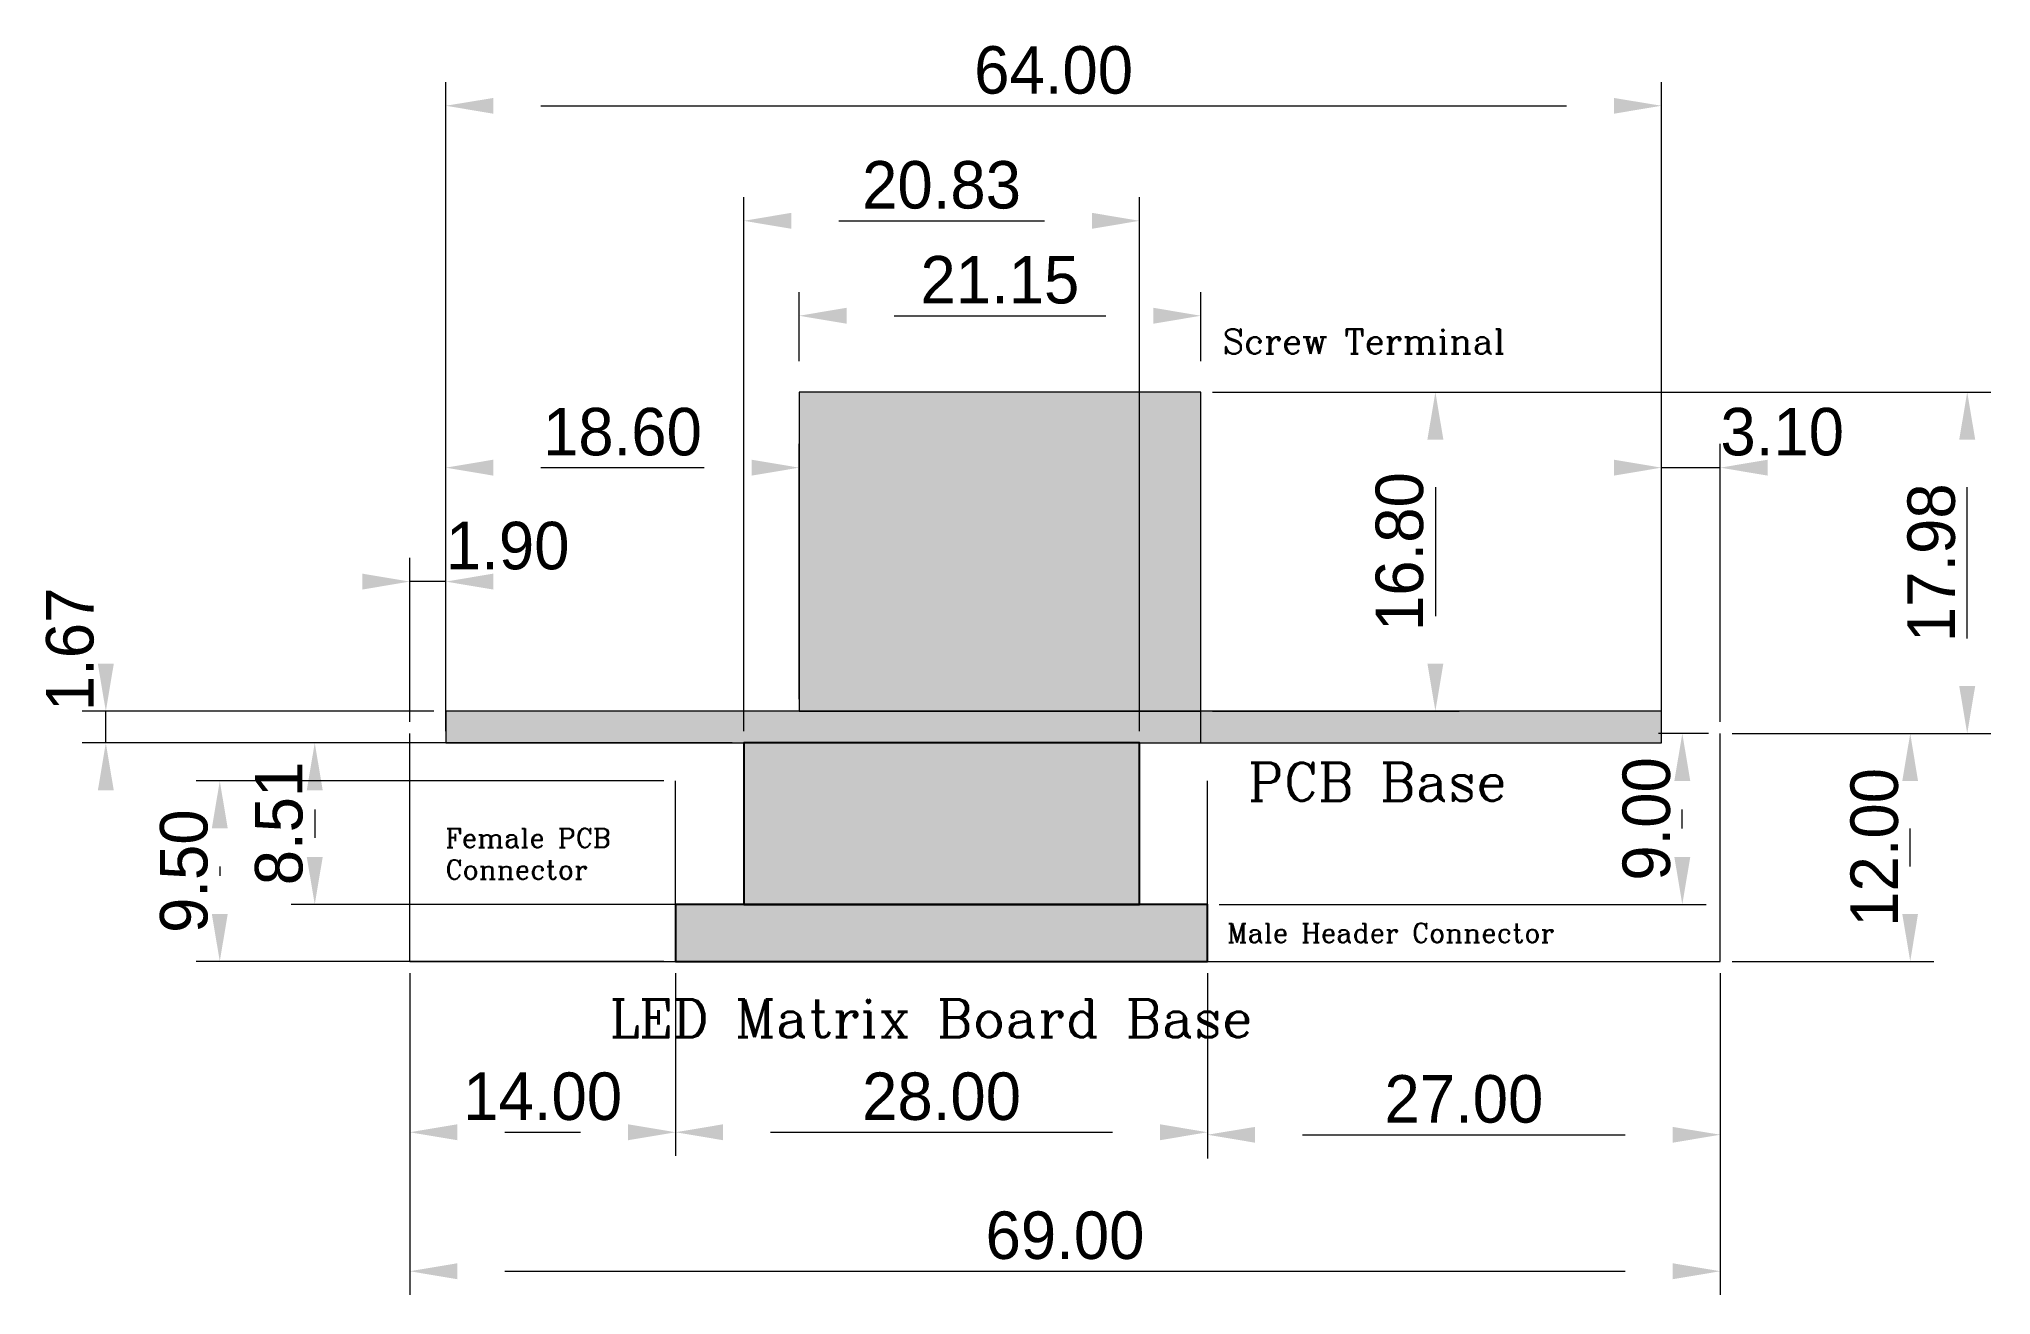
# Model space of a CAD drawing. Header units: millimetres. Extents: x -20 to 83, y -18 to 49.
import ezdxf

# ---------------------------------------------------------------- set-up
doc = ezdxf.new("R2010")
doc.units = ezdxf.units.MM
doc.layers.get('0').update_dxf_attribs({"linetype": 'CONTINUOUS', "lineweight": 25})
doc.styles.add('romanc', font='romanc')
doc.dimstyles.get("Standard").update_dxf_attribs({"dimtxt": 2.5, "dimasz": 2.5, "dimexe": 1.25, "dimexo": 0.625, "dimtad": 0, "dimtoh": 1, "dimzin": 1, "dimdsep": 46, "dimtxsty": 'Standard', "dimcen": 0.09, "dimazin": 0, "dimtfac": 1, "dimtdec": 4, "dimtofl": 0, "dimtmove": 0, "dimatfit": 3, "dimfxl": 1, "dimtolj": 1, "dimtzin": 0, "dimarcsym": 0})

# ---------------------------------------------------------------- blocks, each defined once
blk = doc.blocks.new('*D1')
at = {"color": 0, "linetype": 'ByBlock', "lineweight": 0}
for p, q in [((1.9, 12.13), (1.9, 46.31)), ((65.9, 12.12), (65.9, 46.31)), ((6.9, 45.06), (60.9, 45.06))]:
    blk.add_line(p, q, dxfattribs=at)
for points in [[(1.9, 45.06), (4.4, 45.47), (4.4, 44.64)], [(65.9, 45.06), (63.4, 44.64), (63.4, 45.47)]]:
    blk.add_solid(points, dxfattribs=at)
at = {"color": 0, "linetype": 'CONTINUOUS', "lineweight": -2, "insert": (33.9, 46.93), "char_height": 2.5, "width": 8.0556, "attachment_point": 5}
blk.add_mtext('64.00', dxfattribs=at)
blk = doc.blocks.new('*D2')
at = {"color": 0, "linetype": 'ByBlock', "lineweight": 0}
for p, q in [((69.62, 12), (80.25, 12)), ((79, 5), (79, 7)), ((69.62, 0), (80.25, 0))]:
    blk.add_line(p, q, dxfattribs=at)
for points in [[(79, 12), (79.41, 9.5), (78.58, 9.5)], [(79, 0), (78.58, 2.5), (79.41, 2.5)]]:
    blk.add_solid(points, dxfattribs=at)
at = {"color": 0, "linetype": 'CONTINUOUS', "lineweight": -2, "insert": (77.12, 6), "char_height": 2.5, "width": 7.2222, "attachment_point": 5, "rotation": 90}
blk.add_mtext('12.00', dxfattribs=at)
blk = doc.blocks.new('*D3')
at = {"color": 0, "linetype": 'ByBlock', "lineweight": 0}
for p, q in [((0, -0.62), (0, -10.25)), ((14, -0.62), (14, -10.25)), ((5, -9), (9, -9))]:
    blk.add_line(p, q, dxfattribs=at)
for points in [[(0, -9), (2.5, -8.58), (2.5, -9.42)], [(14, -9), (11.5, -9.42), (11.5, -8.58)]]:
    blk.add_solid(points, dxfattribs=at)
at = {"color": 0, "linetype": 'CONTINUOUS', "lineweight": -2, "insert": (7, -7.12), "char_height": 2.5, "width": 7.5, "attachment_point": 5}
blk.add_mtext('14.00', dxfattribs=at)
blk = doc.blocks.new('*D4')
at = {"color": 0, "linetype": 'ByBlock', "lineweight": 0}
for p, q in [((14, -0.62), (14, -10.25)), ((42, -0.62), (42, -10.25)), ((19, -9), (37, -9))]:
    blk.add_line(p, q, dxfattribs=at)
for points in [[(14, -9), (16.5, -8.58), (16.5, -9.42)], [(42, -9), (39.5, -9.42), (39.5, -8.58)]]:
    blk.add_solid(points, dxfattribs=at)
at = {"color": 0, "linetype": 'CONTINUOUS', "lineweight": -2, "insert": (28, -7.12), "char_height": 2.5, "width": 7.7778, "attachment_point": 5}
blk.add_mtext('28.00', dxfattribs=at)
blk = doc.blocks.new('*D5')
at = {"color": 0, "linetype": 'ByBlock', "lineweight": 0}
for p, q in [((42.27, 29.98), (55.25, 29.98)), ((54, 24.98), (54, 18.18)), ((42.27, 13.18), (55.25, 13.18))]:
    blk.add_line(p, q, dxfattribs=at)
for points in [[(54, 29.98), (54.42, 27.48), (53.58, 27.48)], [(54, 13.18), (53.58, 15.68), (54.42, 15.68)]]:
    blk.add_solid(points, dxfattribs=at)
at = {"color": 0, "linetype": 'CONTINUOUS', "lineweight": -2, "insert": (52.12, 21.58), "char_height": 2.5, "width": 7.2222, "attachment_point": 5, "rotation": 90}
blk.add_mtext('16.80', dxfattribs=at)
blk = doc.blocks.new('*D6')
at = {"color": 0, "linetype": 'ByBlock', "lineweight": 0}
for p, q in [((42.28, 29.98), (83.25, 29.98)), ((82, 17), (82, 24.98)), ((69.62, 12), (83.25, 12))]:
    blk.add_line(p, q, dxfattribs=at)
for points in [[(82, 29.98), (82.42, 27.48), (81.58, 27.48)], [(82, 12), (81.58, 14.5), (82.42, 14.5)]]:
    blk.add_solid(points, dxfattribs=at)
at = {"color": 0, "linetype": 'CONTINUOUS', "lineweight": -2, "insert": (80.12, 20.99), "char_height": 2.5, "width": 7.2222, "attachment_point": 5, "rotation": 90}
blk.add_mtext('17.98', dxfattribs=at)
blk = doc.blocks.new('*D7')
at = {"color": 0, "linetype": 'ByBlock', "lineweight": 0}
for p, q in [((13.38, 9.5), (-11.25, 9.5)), ((-10, 5), (-10, 4.5)), ((13.38, 0), (-11.25, 0))]:
    blk.add_line(p, q, dxfattribs=at)
for points in [[(-10, 9.5), (-9.58, 7), (-10.42, 7)], [(-10, 0), (-10.42, 2.5), (-9.58, 2.5)]]:
    blk.add_solid(points, dxfattribs=at)
at = {"color": 0, "linetype": 'CONTINUOUS', "lineweight": -2, "insert": (-11.88, 4.75), "char_height": 2.5, "width": 5.8333, "attachment_point": 5, "rotation": 90}
blk.add_mtext('9.50', dxfattribs=at)
blk = doc.blocks.new('*D8')
at = {"color": 0, "linetype": 'ByBlock', "lineweight": 0}
for p, q in [((0, -0.62), (0, -17.57)), ((69, -0.62), (69, -17.57)), ((5, -16.32), (64, -16.32))]:
    blk.add_line(p, q, dxfattribs=at)
for points in [[(0, -16.32), (2.5, -15.9), (2.5, -16.74)], [(69, -16.32), (66.5, -16.74), (66.5, -15.9)]]:
    blk.add_solid(points, dxfattribs=at)
at = {"color": 0, "linetype": 'CONTINUOUS', "lineweight": -2, "insert": (34.5, -14.44), "char_height": 2.5, "width": 7.7778, "attachment_point": 5}
blk.add_mtext('69.00', dxfattribs=at)
blk = doc.blocks.new('*D9')
at = {"color": 0, "linetype": 'ByBlock', "lineweight": 0}
for p, q in [((42, -0.62), (42, -10.38)), ((69, -0.62), (69, -10.38)), ((47, -9.13), (64, -9.13))]:
    blk.add_line(p, q, dxfattribs=at)
for points in [[(42, -9.13), (44.5, -8.72), (44.5, -9.55)], [(69, -9.13), (66.5, -9.55), (66.5, -8.72)]]:
    blk.add_solid(points, dxfattribs=at)
at = {"color": 0, "linetype": 'CONTINUOUS', "lineweight": -2, "insert": (55.5, -7.26), "char_height": 2.5, "width": 7.7778, "attachment_point": 5}
blk.add_mtext('27.00', dxfattribs=at)
blk = doc.blocks.new('*D10')
at = {"color": 0, "linetype": 'ByBlock', "lineweight": 0}
for p, q in [((0, 12.62), (0, 21.25)), ((1.9, 12.13), (1.9, 21.25)), ((1.9, 20), (0, 20))]:
    blk.add_line(p, q, dxfattribs=at)
for points in [[(0, 20), (-2.5, 19.58), (-2.5, 20.42)], [(1.9, 20), (4.4, 20.42), (4.4, 19.58)]]:
    blk.add_solid(points, dxfattribs=at)
at = {"color": 0, "linetype": 'CONTINUOUS', "lineweight": -2, "insert": (5.16, 21.88), "char_height": 2.5, "width": 5.2778, "attachment_point": 5}
blk.add_mtext('1.90', dxfattribs=at)
blk = doc.blocks.new('*D11')
at = {"color": 0, "linetype": 'ByBlock', "lineweight": 0}
for p, q in [((65.9, 12.12), (65.9, 27.25)), ((69, 12.62), (69, 27.25)), ((65.9, 26), (69, 26))]:
    blk.add_line(p, q, dxfattribs=at)
for points in [[(65.9, 26), (63.4, 25.58), (63.4, 26.42)], [(69, 26), (71.5, 26.42), (71.5, 25.58)]]:
    blk.add_solid(points, dxfattribs=at)
at = {"color": 0, "linetype": 'CONTINUOUS', "lineweight": -2, "insert": (72.26, 27.88), "char_height": 2.5, "width": 5.2778, "attachment_point": 5}
blk.add_mtext('3.10', dxfattribs=at)
blk = doc.blocks.new('*D12')
at = {"color": 0, "linetype": 'ByBlock', "lineweight": 0}
for p, q in [((1.9, 13.79), (1.9, 27.25)), ((20.5, 13.8), (20.5, 27.25)), ((6.9, 26), (15.5, 26))]:
    blk.add_line(p, q, dxfattribs=at)
for points in [[(1.9, 26), (4.4, 26.42), (4.4, 25.58)], [(20.5, 26), (18, 25.58), (18, 26.42)]]:
    blk.add_solid(points, dxfattribs=at)
at = {"color": 0, "linetype": 'CONTINUOUS', "lineweight": -2, "insert": (11.2, 27.88), "char_height": 2.5, "width": 7.2222, "attachment_point": 5}
blk.add_mtext('18.60', dxfattribs=at)
blk = doc.blocks.new('*D13')
at = {"color": 0, "linetype": 'ByBlock', "lineweight": 0}
for p, q in [((68.38, 12), (65.75, 12)), ((67, 7), (67, 8)), ((42.62, 3), (68.25, 3))]:
    blk.add_line(p, q, dxfattribs=at)
for points in [[(67, 12), (67.42, 9.5), (66.58, 9.5)], [(67, 3), (66.58, 5.5), (67.42, 5.5)]]:
    blk.add_solid(points, dxfattribs=at)
at = {"color": 0, "linetype": 'CONTINUOUS', "lineweight": -2, "insert": (65.12, 7.5), "char_height": 2.5, "width": 5.8333, "attachment_point": 5, "rotation": 90}
blk.add_mtext('9.00', dxfattribs=at)
blk = doc.blocks.new('*D14')
at = {"color": 0, "linetype": 'ByBlock', "lineweight": 0}
for p, q in [((17.59, 12.13), (17.59, 40.25)), ((38.42, 12.13), (38.42, 40.25)), ((22.59, 39), (33.42, 39))]:
    blk.add_line(p, q, dxfattribs=at)
for points in [[(17.59, 39), (20.09, 39.42), (20.09, 38.58)], [(38.42, 39), (35.92, 38.58), (35.92, 39.42)]]:
    blk.add_solid(points, dxfattribs=at)
at = {"color": 0, "linetype": 'CONTINUOUS', "lineweight": -2, "insert": (28, 40.88), "char_height": 2.5, "width": 7.7778, "attachment_point": 5}
blk.add_mtext('20.83', dxfattribs=at)
blk = doc.blocks.new('*D15')
at = {"color": 0, "linetype": 'ByBlock', "lineweight": 0}
for p, q in [((16.98, 11.51), (-6.25, 11.51)), ((-5, 8), (-5, 6.51)), ((16.98, 3), (-6.25, 3))]:
    blk.add_line(p, q, dxfattribs=at)
for points in [[(-5, 11.51), (-4.58, 9.01), (-5.42, 9.01)], [(-5, 3), (-5.42, 5.5), (-4.58, 5.5)]]:
    blk.add_solid(points, dxfattribs=at)
at = {"color": 0, "linetype": 'CONTINUOUS', "lineweight": -2, "insert": (-6.88, 7.26), "char_height": 2.5, "width": 5.2778, "attachment_point": 5, "rotation": 90}
blk.add_mtext('8.51', dxfattribs=at)
blk = doc.blocks.new('*D16')
at = {"color": 0, "linetype": 'ByBlock', "lineweight": 0}
for p, q in [((20.5, 31.61), (20.5, 35.25)), ((41.65, 31.61), (41.65, 35.25)), ((25.5, 34), (36.65, 34))]:
    blk.add_line(p, q, dxfattribs=at)
for points in [[(20.5, 34), (23, 34.42), (23, 33.58)], [(41.65, 34), (39.15, 33.58), (39.15, 34.42)]]:
    blk.add_solid(points, dxfattribs=at)
at = {"color": 0, "linetype": 'CONTINUOUS', "lineweight": -2, "insert": (31.07, 35.88), "char_height": 2.5, "width": 6.6667, "attachment_point": 5}
blk.add_mtext('21.15', dxfattribs=at)
blk = doc.blocks.new('*D17')
at = {"color": 0, "linetype": 'ByBlock', "lineweight": 0}
for p, q in [((1.27, 13.17), (-17.25, 13.17)), ((-16, 11.5), (-16, 13.17)), ((1.27, 11.5), (-17.25, 11.5))]:
    blk.add_line(p, q, dxfattribs=at)
for points in [[(-16, 13.17), (-16.42, 15.67), (-15.58, 15.67)], [(-16, 11.5), (-15.58, 9), (-16.42, 9)]]:
    blk.add_solid(points, dxfattribs=at)
at = {"color": 0, "linetype": 'CONTINUOUS', "lineweight": -2, "insert": (-17.88, 16.43), "char_height": 2.5, "width": 5.2778, "attachment_point": 5, "rotation": 90}
blk.add_mtext('1.67', dxfattribs=at)

msp = doc.modelspace()

# ---------------------------------------------------------------- hatches: boundary and pattern name
for color, points in [(8, [(20.5, 13.18), (41.65, 13.18), (41.65, 29.98), (20.5, 29.98)]), (4, [(17.59, 3), (38.42, 3), (38.42, 11.51), (17.59, 11.51)]), (6, [(14, 0), (42, 0), (42, 3), (14, 3)])]:
    msp.add_hatch(color=color).paths.add_polyline_path(points, flags=0)
at = {"true_color": 0x008000}
msp.add_hatch(color=96, dxfattribs=at).paths.add_polyline_path([(1.9, 11.51), (65.9, 11.51), (65.9, 13.17), (1.9, 13.17)], flags=0)

# ---------------------------------------------------------------- linework, layer by layer
at = {"color": 8, "linetype": 'CONTINUOUS', "lineweight": 0}
msp.add_line((41.65, 11.51), (41.65, 28.31), dxfattribs=at)
at = {"color": 1, "linetype": 'CONTINUOUS', "lineweight": 20}
for p, q in [((0, 0), (0, 12)), ((69, 0), (69, 12)), ((0, 0), (69, 0))]:
    msp.add_line(p, q, dxfattribs=at)
at = {"color": 6, "linetype": 'CONTINUOUS', "lineweight": 20}
for p, q in [((14, 3), (14, 9.5)), ((42, 3), (42, 9.5))]:
    msp.add_line(p, q, dxfattribs=at)
at = {"color": 8, "lineweight": 20}
msp.add_lwpolyline([(20.5, 13.18), (41.65, 13.18), (41.65, 29.98), (20.5, 29.98), (20.5, 13.18)], dxfattribs=at)
at = {"color": 96, "lineweight": 0, "true_color": 0x008000}
msp.add_lwpolyline([(1.9, 11.51), (65.9, 11.51), (65.9, 13.17), (1.9, 13.17), (1.9, 11.51)], dxfattribs=at)
at = {"color": 4}
msp.add_lwpolyline([(17.59, 3), (38.42, 3), (38.42, 11.51), (17.59, 11.51), (17.59, 3)], dxfattribs=at)
at = {"color": 6}
msp.add_lwpolyline([(14, 0), (42, 0), (42, 3), (14, 3), (14, 0)], dxfattribs=at)

# ---------------------------------------------------------------- texts
at = {"color": 8, "insert": (42.807, 33.3), "char_height": 1.3, "width": 18.44763, "attachment_point": 1, "style": 'romanc'}
msp.add_mtext('Screw Terminal', dxfattribs=at)
at = {"color": 96, "lineweight": 0, "true_color": 0x008000, "insert": (44.134, 10.462), "char_height": 2, "width": 17.14286, "attachment_point": 1, "style": 'romanc'}
msp.add_mtext('PCB Base', dxfattribs=at)
at = {"color": 4, "insert": (1.881, 7), "char_height": 1, "width": 10.80953, "attachment_point": 1, "style": 'romanc'}
msp.add_mtext('Female PCB\\PConnector', dxfattribs=at)
at = {"color": 6, "insert": (43.036, 2), "char_height": 1, "width": 21.58334, "attachment_point": 1, "style": 'romanc'}
msp.add_mtext('Male Header Connector', dxfattribs=at)
at = {"color": 1, "insert": (10.524, -2), "char_height": 2, "width": 44.52381, "attachment_point": 1, "style": 'romanc'}
msp.add_mtext('LED Matrix Board Base', dxfattribs=at)

# ---------------------------------------------------------------- dimensions: what is measured, and where the dimension line sits
at = {"color": 96, "true_color": 0x008000}
for base, p1, p2, picture, middle in [((65.9, 45.058), (1.9, 11.51), (65.9, 11.5), '*D1', (33.9, 46.933)), ((69, 26), (65.9, 11.5), (69, 12), '*D11', (67.45, 27.875)), ((0, 20), (1.9, 11.51), (0, 12), '*D10', (0.95, 21.875))]:
    dim = msp.add_linear_dim(base=base, p1=p1, p2=p2, dimstyle='Standard', dxfattribs=at)
    dim.commit()
    dim.dimension.update_dxf_attribs({"geometry": picture, "text_midpoint": middle})
at = {"color": 4}
dim = msp.add_linear_dim(base=(38.42, 39), p1=(17.59, 11.51), p2=(38.42, 11.51), dimstyle='Standard', dxfattribs=at)
dim.commit()
dim.dimension.update_dxf_attribs({"geometry": '*D14', "text_midpoint": (28.005, 40.875)})
at = {"color": 8, "lineweight": 0}
dim = msp.add_linear_dim(base=(41.65, 34), p1=(20.5, 30.98), p2=(41.65, 30.98), dimstyle='Standard', dxfattribs=at)
dim.commit()
dim.dimension.update_dxf_attribs({"geometry": '*D16', "text_midpoint": (31.075, 35.875)})
dim = msp.add_linear_dim(base=(54, 13.18), p1=(41.65, 29.98), p2=(41.65, 13.18), angle=90, dimstyle='Standard', dxfattribs=at)
dim.commit()
dim.dimension.update_dxf_attribs({"geometry": '*D5', "text_midpoint": (52.125, 21.58)})
at = {"color": 8}
dim = msp.add_linear_dim(base=(82, 29.98), p1=(69, 12), p2=(41.65, 29.98), angle=90, dimstyle='Standard', dxfattribs=at)
dim.commit()
dim.dimension.update_dxf_attribs({"geometry": '*D6', "text_midpoint": (80.125, 20.99)})
dim = msp.add_linear_dim(base=(20.5, 26), p1=(1.9, 13.17), p2=(20.5, 13.18), dimstyle='Standard', dxfattribs=at)
dim.commit()
dim.dimension.update_dxf_attribs({"geometry": '*D12', "text_midpoint": (11.2, 27.875)})
at = {"color": 96, "true_color": 0x008000}
dim = msp.add_linear_dim(base=(-16, 13.17), p1=(1.9, 11.5), p2=(1.9, 13.17), angle=90, dimstyle='Standard', dxfattribs=at)
dim.commit()
dim.dimension.update_dxf_attribs({"geometry": '*D17', "text_midpoint": (-17.875, 12.335)})
at = {"color": 4}
dim = msp.add_linear_dim(base=(-5, 11.51), p1=(17.6, 3), p2=(17.6, 11.51), angle=90, dimstyle='Standard', dxfattribs=at)
dim.commit()
dim.dimension.update_dxf_attribs({"geometry": '*D15', "text_midpoint": (-6.875, 7.255)})
at = {"color": 6}
for base, p1, p2, picture, middle in [((67, 3), (69, 12), (42, 3), '*D13', (65.125, 7.5)), ((-10, 9.5), (14, 0), (14, 9.5), '*D7', (-11.875, 4.75))]:
    dim = msp.add_linear_dim(base=base, p1=p1, p2=p2, angle=90, dimstyle='Standard', dxfattribs=at)
    dim.commit()
    dim.dimension.update_dxf_attribs({"geometry": picture, "text_midpoint": middle})
at = {"color": 1}
dim = msp.add_linear_dim(base=(78.996, 12), p1=(69, 0), p2=(69, 12), angle=90, dimstyle='Standard', dxfattribs=at)
dim.commit()
dim.dimension.update_dxf_attribs({"geometry": '*D2', "text_midpoint": (77.121, 6)})
at = {"color": 6, "lineweight": 0}
for base, p1, p2, picture, middle in [((14, -9), (0, 0), (14, 0), '*D3', (7, -7.125)), ((42, -9), (14, 0), (42, 0), '*D4', (28, -7.125))]:
    dim = msp.add_linear_dim(base=base, p1=p1, p2=p2, dimstyle='Standard', dxfattribs=at)
    dim.commit()
    dim.dimension.update_dxf_attribs({"geometry": picture, "text_midpoint": middle})
at = {"color": 1, "lineweight": 0}
for base, p1, picture, middle in [((69, -16.32), (0, 0), '*D8', (34.5, -14.445)), ((69, -9.132), (42, 0), '*D9', (55.5, -7.257))]:
    dim = msp.add_linear_dim(base=base, p1=p1, p2=(69, 0), dimstyle='Standard', dxfattribs=at)
    dim.commit()
    dim.dimension.update_dxf_attribs({"geometry": picture, "text_midpoint": middle})

doc.saveas('drawing.dxf')
